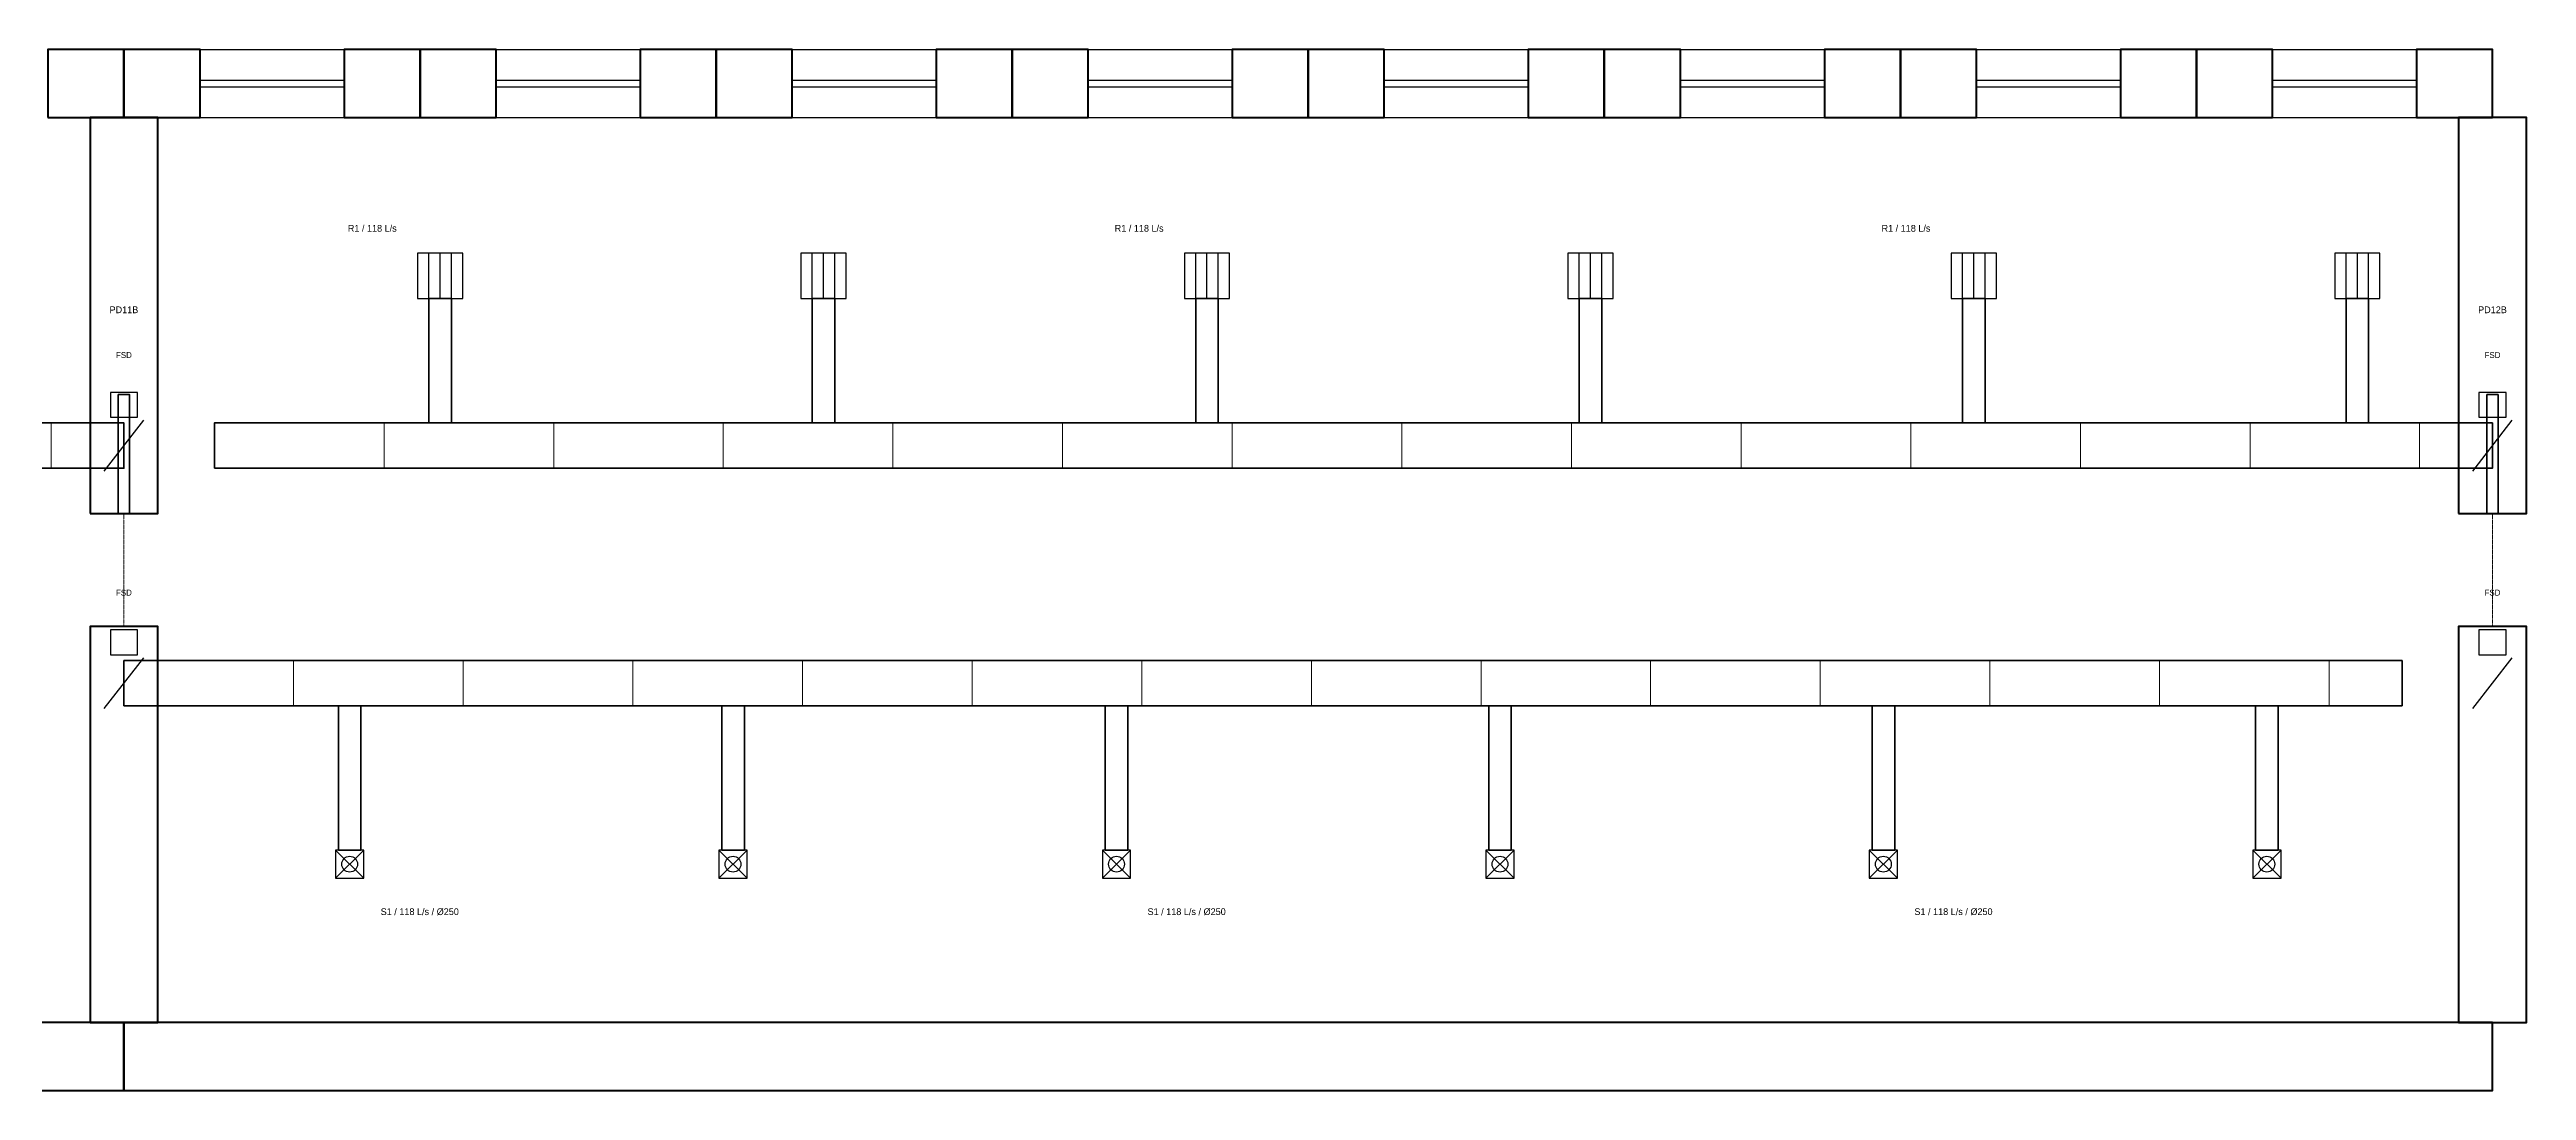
# Model space of a CAD drawing. Header units: millimetres. Extents: x 0 to 251927, y -4600 to 4600.
# Drawn here: x 230025 to 251927, y -4600 to 4600 of the extents above; entities that cross this region are included whole.
import ezdxf
from ezdxf.enums import TextEntityAlignment as Align

# ---------------------------------------------------------------- set-up
doc = ezdxf.new("R2010")
doc.units = ezdxf.units.MM
doc.linetypes.add('DASHED', pattern=[1.524, 1.27, -0.254])
for name, color, linetype, lineweight in [('A-ANNO-TEXT', 7, 'CONTINUOUS', 25), ('A-DOOR-PRES', 1, 'CONTINUOUS', 35), ('A-GLAZ', 5, 'CONTINUOUS', 25), ('A-HIDN', 8, 'DASHED', 18), ('A-WALL-BHD', 7, 'CONTINUOUS', 50), ('A-WALL-PRHU', 7, 'CONTINUOUS', 70), ('M-ANNO-TEXT', 7, 'CONTINUOUS', 25), ('M-DUCT-JNT', 8, 'CONTINUOUS', 13), ('M-DUCT-RETN', 30, 'CONTINUOUS', 35), ('M-DUCT-SUPP', 5, 'CONTINUOUS', 35), ('M-HVAC-DAMP', 1, 'CONTINUOUS', 25), ('M-HVAC-DIFF', 5, 'CONTINUOUS', 25), ('M-HVAC-GRIL', 30, 'CONTINUOUS', 25)]:
    doc.layers.add(name, color=color, linetype=linetype, lineweight=lineweight)

msp = doc.modelspace()

# ---------------------------------------------------------------- linework, layer by layer
at = {"layer": 'A-DOOR-PRES'}
for p, q in [((230383, 500), (230983, 500)), ((251327, 500), (251927, 500)), ((230383, -500), (230983, -500)), ((251327, -500), (251927, -500))]:
    msp.add_line(p, q, dxfattribs=at)
for points in [[(230633, 500), (230733, 500), (230733, 1550), (230633, 1550)], [(251577, 500), (251677, 500), (251677, 1550), (251577, 1550)]]:
    msp.add_lwpolyline(points, close=True, dxfattribs=at)
at = {"layer": 'A-GLAZ'}
for p, q in [((231356, 4600), (232629, 4600)), ((233974, 4600), (235247, 4600)), ((236592, 4600), (237865, 4600)), ((239210, 4600), (240483, 4600)), ((241828, 4600), (243101, 4600)), ((244446, 4600), (245719, 4600)), ((247064, 4600), (248337, 4600)), ((249682, 4600), (250955, 4600)), ((231356, 4330), (232629, 4330)), ((231356, 4270), (232629, 4270)), ((233974, 4330), (235247, 4330)), ((233974, 4270), (235247, 4270)), ((236592, 4330), (237865, 4330)), ((236592, 4270), (237865, 4270)), ((239210, 4330), (240483, 4330)), ((239210, 4270), (240483, 4270)), ((241828, 4330), (243101, 4330)), ((241828, 4270), (243101, 4270)), ((244446, 4330), (245719, 4330)), ((244446, 4270), (245719, 4270)), ((247064, 4330), (248337, 4330)), ((247064, 4270), (248337, 4270)), ((249682, 4330), (250955, 4330)), ((249682, 4270), (250955, 4270)), ((231356, 4000), (232629, 4000)), ((233974, 4000), (235247, 4000)), ((236592, 4000), (237865, 4000)), ((239210, 4000), (240483, 4000)), ((241828, 4000), (243101, 4000)), ((244446, 4000), (245719, 4000)), ((247064, 4000), (248337, 4000)), ((249682, 4000), (250955, 4000))]:
    msp.add_line(p, q, dxfattribs=at)
at = {"layer": 'A-HIDN'}
for p, q in [((230683, -500), (230683, 500)), ((251627, -500), (251627, 500))]:
    msp.add_line(p, q, dxfattribs=at)
at = {"layer": 'A-WALL-BHD'}
for points in [[(230383, 500), (230983, 500), (230983, 4000), (230383, 4000)], [(251327, 500), (251927, 500), (251927, 4000), (251327, 4000)], [(230383, -4000), (230983, -4000), (230983, -500), (230383, -500)], [(251327, -4000), (251927, -4000), (251927, -500), (251327, -500)]]:
    msp.add_lwpolyline(points, close=True, dxfattribs=at)
at = {"layer": 'A-WALL-PRHU'}
for points in [[(230011, 4000), (230683, 4000), (230683, 4600), (230011, 4600)], [(230683, 4000), (231356, 4000), (231356, 4600), (230683, 4600)], [(232629, 4000), (233301, 4000), (233301, 4600), (232629, 4600)], [(233301, 4000), (233974, 4000), (233974, 4600), (233301, 4600)], [(235247, 4000), (235919, 4000), (235919, 4600), (235247, 4600)], [(235919, 4000), (236592, 4000), (236592, 4600), (235919, 4600)], [(237865, 4000), (238537, 4000), (238537, 4600), (237865, 4600)], [(238537, 4000), (239210, 4000), (239210, 4600), (238537, 4600)], [(240483, 4000), (241155, 4000), (241155, 4600), (240483, 4600)], [(241155, 4000), (241828, 4000), (241828, 4600), (241155, 4600)], [(243101, 4000), (243773, 4000), (243773, 4600), (243101, 4600)], [(243773, 4000), (244446, 4000), (244446, 4600), (243773, 4600)], [(245719, 4000), (246391, 4000), (246391, 4600), (245719, 4600)], [(246391, 4000), (247064, 4000), (247064, 4600), (246391, 4600)], [(248337, 4000), (249009, 4000), (249009, 4600), (248337, 4600)], [(249009, 4000), (249682, 4000), (249682, 4600), (249009, 4600)], [(250955, 4000), (251627, 4000), (251627, 4600), (250955, 4600)], [(209740, -4600), (230683, -4600), (230683, -4000), (209740, -4000)], [(230683, -4600), (251627, -4600), (251627, -4000), (230683, -4000)]]:
    msp.add_lwpolyline(points, close=True, dxfattribs=at)
at = {"layer": 'M-DUCT-JNT'}
for p, q in [((230040, 900), (230040, 1300)), ((232983, 900), (232983, 1300)), ((234483, 900), (234483, 1300)), ((235983, 900), (235983, 1300)), ((237483, 900), (237483, 1300)), ((238983, 900), (238983, 1300)), ((240483, 900), (240483, 1300)), ((241983, 900), (241983, 1300)), ((243483, 900), (243483, 1300)), ((244983, 900), (244983, 1300)), ((246483, 900), (246483, 1300)), ((247983, 900), (247983, 1300)), ((249483, 900), (249483, 1300)), ((250983, 900), (250983, 1300)), ((232183, -1200), (232183, -800)), ((233683, -1200), (233683, -800)), ((235183, -1200), (235183, -800)), ((236683, -1200), (236683, -800)), ((238183, -1200), (238183, -800)), ((239683, -1200), (239683, -800)), ((241183, -1200), (241183, -800)), ((242683, -1200), (242683, -800)), ((244183, -1200), (244183, -800)), ((245683, -1200), (245683, -800)), ((247183, -1200), (247183, -800)), ((248683, -1200), (248683, -800)), ((250183, -1200), (250183, -800))]:
    msp.add_line(p, q, dxfattribs=at)
at = {"layer": 'M-DUCT-RETN'}
for points in [[(233379, 1300), (233579, 1300), (233579, 2400), (233379, 2400)], [(236769, 1300), (236969, 1300), (236969, 2400), (236769, 2400)], [(240160, 1300), (240360, 1300), (240360, 2400), (240160, 2400)], [(243551, 1300), (243751, 1300), (243751, 2400), (243551, 2400)], [(246941, 1300), (247141, 1300), (247141, 2400), (246941, 2400)], [(250332, 1300), (250532, 1300), (250532, 2400), (250332, 2400)], [(210540, 900), (230683, 900), (230683, 1300), (210540, 1300)], [(231483, 900), (251627, 900), (251627, 1300), (231483, 1300)]]:
    msp.add_lwpolyline(points, close=True, dxfattribs=at)
at = {"layer": 'M-DUCT-SUPP'}
for points in [[(230683, -1200), (250827, -1200), (250827, -800), (230683, -800)], [(232579, -2475), (232779, -2475), (232779, -1200), (232579, -1200)], [(235969, -2475), (236169, -2475), (236169, -1200), (235969, -1200)], [(239360, -2475), (239560, -2475), (239560, -1200), (239360, -1200)], [(242751, -2475), (242951, -2475), (242951, -1200), (242751, -1200)], [(246141, -2475), (246341, -2475), (246341, -1200), (246141, -1200)], [(249532, -2475), (249732, -2475), (249732, -1200), (249532, -1200)]]:
    msp.add_lwpolyline(points, close=True, dxfattribs=at)
at = {"layer": 'M-HVAC-DAMP'}
for p, q in [((230508, 875), (230858, 1325)), ((230508, 875), (230858, 1325)), ((251452, 875), (251802, 1325)), ((230508, -1225), (230858, -775)), ((230508, -1225), (230858, -775)), ((251452, -1225), (251802, -775))]:
    msp.add_line(p, q, dxfattribs=at)
for points in [[(230563, 1350), (230803, 1350), (230803, 1570), (230563, 1570)], [(230563, 1350), (230803, 1350), (230803, 1570), (230563, 1570)], [(251507, 1350), (251747, 1350), (251747, 1570), (251507, 1570)], [(230563, -750), (230803, -750), (230803, -530), (230563, -530)], [(230563, -750), (230803, -750), (230803, -530), (230563, -530)], [(251507, -750), (251747, -750), (251747, -530), (251507, -530)]]:
    msp.add_lwpolyline(points, close=True, dxfattribs=at)
at = {"layer": 'M-HVAC-DIFF'}
for p, q in [((232554, -2725), (232804, -2475)), ((232554, -2475), (232804, -2725)), ((235944, -2725), (236194, -2475)), ((235944, -2475), (236194, -2725)), ((239335, -2725), (239585, -2475)), ((239335, -2475), (239585, -2725)), ((242726, -2725), (242976, -2475)), ((242726, -2475), (242976, -2725)), ((246116, -2725), (246366, -2475)), ((246116, -2475), (246366, -2725)), ((249507, -2725), (249757, -2475)), ((249507, -2475), (249757, -2725))]:
    msp.add_line(p, q, dxfattribs=at)
for points in [[(232554, -2725), (232804, -2725), (232804, -2475), (232554, -2475)], [(235944, -2725), (236194, -2725), (236194, -2475), (235944, -2475)], [(239335, -2725), (239585, -2725), (239585, -2475), (239335, -2475)], [(242726, -2725), (242976, -2725), (242976, -2475), (242726, -2475)], [(246116, -2725), (246366, -2725), (246366, -2475), (246116, -2475)], [(249507, -2725), (249757, -2725), (249757, -2475), (249507, -2475)]]:
    msp.add_lwpolyline(points, close=True, dxfattribs=at)
for centre in [(232679, -2600), (236069, -2600), (239460, -2600), (242851, -2600), (246241, -2600), (249632, -2600)]:
    msp.add_circle(centre, 70, dxfattribs=at)
at = {"layer": 'M-HVAC-GRIL'}
for p, q in [((233379, 2400), (233379, 2800)), ((233479, 2400), (233479, 2800)), ((233579, 2400), (233579, 2800)), ((236769, 2400), (236769, 2800)), ((236869, 2400), (236869, 2800)), ((236969, 2400), (236969, 2800)), ((240160, 2400), (240160, 2800)), ((240260, 2400), (240260, 2800)), ((240360, 2400), (240360, 2800)), ((243551, 2400), (243551, 2800)), ((243651, 2400), (243651, 2800)), ((243751, 2400), (243751, 2800)), ((246941, 2400), (246941, 2800)), ((247041, 2400), (247041, 2800)), ((247141, 2400), (247141, 2800)), ((250332, 2400), (250332, 2800)), ((250432, 2400), (250432, 2800)), ((250532, 2400), (250532, 2800))]:
    msp.add_line(p, q, dxfattribs=at)
for points in [[(233279, 2400), (233679, 2400), (233679, 2800), (233279, 2800)], [(236669, 2400), (237069, 2400), (237069, 2800), (236669, 2800)], [(240060, 2400), (240460, 2400), (240460, 2800), (240060, 2800)], [(243451, 2400), (243851, 2400), (243851, 2800), (243451, 2800)], [(246841, 2400), (247241, 2400), (247241, 2800), (246841, 2800)], [(250232, 2400), (250632, 2400), (250632, 2800), (250232, 2800)]]:
    msp.add_lwpolyline(points, close=True, dxfattribs=at)

# ---------------------------------------------------------------- texts
at = {"layer": 'A-ANNO-TEXT'}
for s, p in [('PD11B', (230683, 2300)), ('PD12B', (251627, 2300))]:
    msp.add_text(s, height=60, dxfattribs=at).set_placement(p, align=Align.MIDDLE_CENTER)
at = {"layer": 'M-ANNO-TEXT'}
for s, height, p in [('R1 / 118 L/s', 60, (232879, 3020)), ('R1 / 118 L/s', 60, (239660, 3020)), ('R1 / 118 L/s', 60, (246441, 3020)), ('FSD', 52.5, (230683, 1900)), ('FSD', 52.5, (230683, 1900)), ('FSD', 52.5, (251627, 1900)), ('FSD', 52.5, (230683, -200)), ('FSD', 52.5, (230683, -200)), ('FSD', 52.5, (251627, -200)), ('S1 / 118 L/s / Ø250', 60, (233299, -3020)), ('S1 / 118 L/s / Ø250', 60, (240080, -3020)), ('S1 / 118 L/s / Ø250', 60, (246861, -3020))]:
    msp.add_text(s, height=height, dxfattribs=at).set_placement(p, align=Align.MIDDLE_CENTER)

doc.saveas('drawing.dxf')
